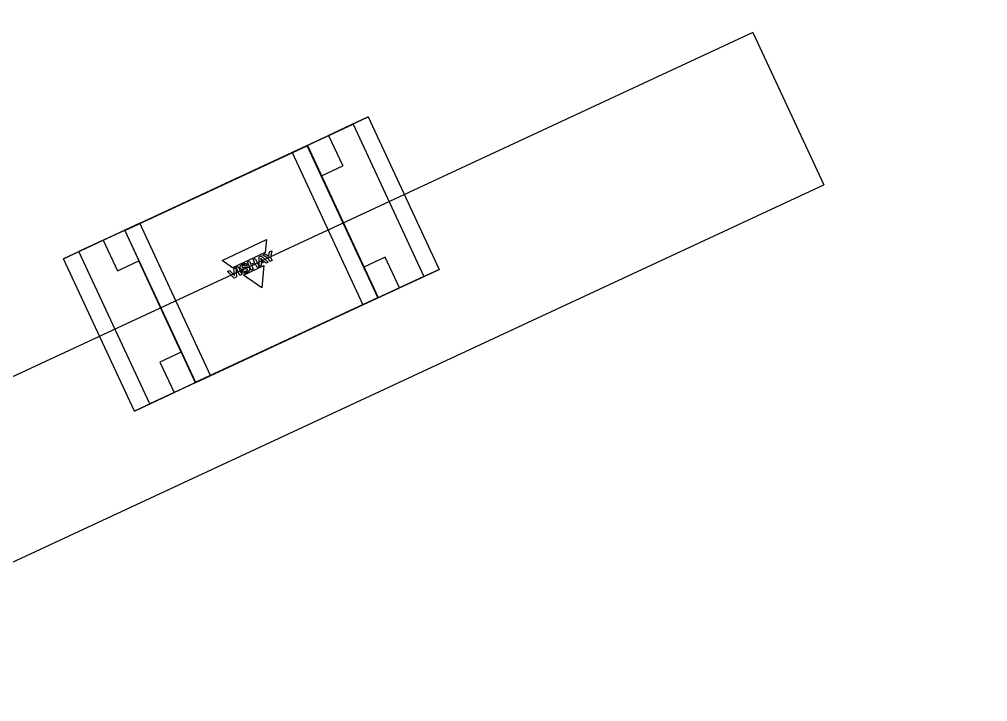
# Model space of a CAD drawing. Header units: millimetres. Extents: x 15 to 205, y 5 to 292.
# Drawn here: x 93.214 to 96.096, y 185.078 to 187.108 of the extents above; entities that cross this region are included whole.
import ezdxf

# ---------------------------------------------------------------- set-up
doc = ezdxf.new("R2010")
doc.units = ezdxf.units.MM

msp = doc.modelspace()

# ---------------------------------------------------------------- linework, layer by layer
at = {"color": 7, "linetype": 'Continuous', "lineweight": 25}
for p, q in [((95.3975, 187.0694), (70.0088, 175.2621)), ((95.3976, 187.0692), (95.6083, 186.6161)), ((94.0258, 186.7123), (94.2525, 186.8178)), ((94.2525, 186.8178), (94.1346, 186.7629)), ((94.2525, 186.8178), (94.4633, 186.3644)), ((93.3911, 186.4172), (94.2072, 186.7967)), ((94.2072, 186.7967), (94.0258, 186.7123)), ((94.1346, 186.7629), (94.2072, 186.7967)), ((94.2072, 186.7967), (94.418, 186.3433)), ((94.1346, 186.7629), (94.1768, 186.6723)), ((93.528, 186.4808), (94.0702, 186.733)), ((93.5284, 186.4799), (94.0707, 186.7321)), ((94.0702, 186.733), (94.0707, 186.7321)), ((94.0707, 186.7321), (94.0702, 186.733)), ((94.0716, 186.7325), (94.0707, 186.7321)), ((94.0707, 186.7321), (94.0716, 186.7325)), ((94.2807, 186.2805), (94.0707, 186.7321)), ((94.0716, 186.7325), (94.2816, 186.281)), ((94.0258, 186.7123), (94.2367, 186.259)), ((94.1133, 186.6427), (94.1768, 186.6723)), ((94.1133, 186.6427), (94.2398, 186.3707)), ((70.2196, 174.8087), (95.6083, 186.616)), ((93.5724, 186.5015), (93.3458, 186.3961)), ((93.3911, 186.4172), (93.5724, 186.5015)), ((93.7833, 186.0481), (93.5724, 186.5015)), ((93.5284, 186.4799), (93.5275, 186.4795)), ((93.5275, 186.4795), (93.5284, 186.4799)), ((93.5275, 186.4795), (93.7375, 186.0279)), ((93.5284, 186.4799), (93.528, 186.4808)), ((93.528, 186.4808), (93.5284, 186.4799)), ((93.5284, 186.4799), (93.7384, 186.0284)), ((93.3458, 186.3961), (93.4636, 186.4509)), ((93.4636, 186.4509), (93.3911, 186.4172)), ((93.4636, 186.4509), (93.5058, 186.3602)), ((93.8172, 186.3911), (93.9498, 186.4528)), ((93.9498, 186.4528), (93.946, 186.4145)), ((93.6019, 185.9638), (93.3911, 186.4172)), ((93.946, 186.4145), (93.8487, 186.3693)), ((93.9274, 186.4017), (93.9336, 186.4045)), ((93.928, 186.373), (93.9274, 186.4017)), ((93.9336, 186.4045), (93.955, 186.3855)), ((93.9388, 186.407), (93.9456, 186.4101)), ((93.9557, 186.3971), (93.9388, 186.407)), ((93.9456, 186.4101), (93.9564, 186.4037)), ((93.9564, 186.4037), (93.9585, 186.4161)), ((93.9585, 186.4161), (93.9652, 186.4192)), ((93.9652, 186.4192), (93.9618, 186.3998)), ((93.9618, 186.3998), (93.9661, 186.3907)), ((94.3033, 186.4002), (94.2398, 186.3707)), ((94.3455, 186.3096), (94.3033, 186.4002)), ((93.5566, 185.9427), (93.3458, 186.3961)), ((93.5058, 186.3602), (93.5693, 186.3897)), ((93.6958, 186.1177), (93.5693, 186.3897)), ((93.8487, 186.3693), (93.8172, 186.3911)), ((93.8523, 186.3667), (93.8585, 186.3696)), ((93.8585, 186.3696), (93.8605, 186.3416)), ((93.8595, 186.3701), (93.8656, 186.3729)), ((93.8706, 186.3463), (93.8595, 186.3701)), ((93.8656, 186.3729), (93.8766, 186.3491)), ((93.8812, 186.347), (93.9421, 186.3754)), ((93.8933, 186.3772), (93.8875, 186.3744)), ((93.8931, 186.3857), (93.8992, 186.3885)), ((93.9042, 186.3619), (93.8931, 186.3857)), ((93.8992, 186.3885), (93.9034, 186.3794)), ((93.9034, 186.3794), (93.9145, 186.3846)), ((93.9166, 186.3802), (93.9055, 186.375)), ((93.9055, 186.375), (93.9102, 186.3647)), ((93.9103, 186.3937), (93.9163, 186.3965)), ((93.9145, 186.3846), (93.9103, 186.3937)), ((93.9163, 186.3965), (93.9274, 186.3727)), ((93.9214, 186.3699), (93.9166, 186.3802)), ((93.9274, 186.3727), (93.9214, 186.3699)), ((93.9342, 186.3758), (93.928, 186.373)), ((93.9331, 186.3972), (93.9336, 186.3868)), ((93.9332, 186.3972), (93.9331, 186.3972)), ((93.9408, 186.3901), (93.9332, 186.3972)), ((93.9336, 186.3868), (93.9408, 186.3901)), ((93.9441, 186.3869), (93.9339, 186.3821)), ((93.9339, 186.3821), (93.9342, 186.3758)), ((93.9421, 186.3754), (93.9354, 186.3094)), ((93.9487, 186.3826), (93.9441, 186.3869)), ((93.955, 186.3855), (93.9487, 186.3826)), ((93.96, 186.3879), (93.9557, 186.3971)), ((93.9661, 186.3907), (93.96, 186.3879)), ((94.418, 186.3433), (93.6019, 185.9638)), ((93.8336, 186.358), (93.8399, 186.3609)), ((93.8537, 186.3384), (93.8336, 186.358)), ((93.8399, 186.3609), (93.8538, 186.3471)), ((93.8539, 186.3471), (93.8523, 186.3667)), ((93.8605, 186.3416), (93.8537, 186.3384)), ((93.8538, 186.3471), (93.8539, 186.3471)), ((93.8766, 186.3491), (93.8706, 186.3463)), ((93.8752, 186.358), (93.8811, 186.3607)), ((93.9354, 186.3094), (93.8812, 186.347)), ((93.9102, 186.3647), (93.9042, 186.3619)), ((94.2367, 186.259), (94.4633, 186.3644)), ((94.418, 186.3433), (94.2367, 186.259)), ((94.4633, 186.3644), (94.3455, 186.3096)), ((94.3455, 186.3096), (94.418, 186.3433)), ((93.7384, 186.0284), (94.2807, 186.2805)), ((93.7389, 186.0275), (94.2811, 186.2796)), ((94.2807, 186.2805), (94.2816, 186.281)), ((94.2816, 186.281), (94.2807, 186.2805)), ((94.2811, 186.2796), (94.2807, 186.2805)), ((94.2807, 186.2805), (94.2811, 186.2796)), ((93.6958, 186.1177), (93.6323, 186.0882)), ((93.6323, 186.0882), (93.6745, 185.9975)), ((93.7833, 186.0481), (93.5566, 185.9427)), ((93.6019, 185.9638), (93.7833, 186.0481)), ((93.7375, 186.0279), (93.7384, 186.0284)), ((93.7384, 186.0284), (93.7375, 186.0279)), ((93.7384, 186.0284), (93.7389, 186.0275)), ((93.7389, 186.0275), (93.7384, 186.0284)), ((93.5566, 185.9427), (93.6745, 185.9975)), ((93.6745, 185.9975), (93.6019, 185.9638))]:
    msp.add_line(p, q, dxfattribs=at)
for centre, start, end in [((94.0707, 186.7321), 24.9412, 114.9412), ((94.0707, 186.7321), 24.9412, 114.9412), ((93.5284, 186.4799), 114.9412, 204.9412), ((93.5284, 186.4799), 114.9412, 204.9412), ((94.2807, 186.2805), 294.9412, 24.9412), ((94.2807, 186.2805), 294.9412, 24.9412), ((93.7384, 186.0284), 204.9412, 294.9412), ((93.7384, 186.0284), 204.9412, 294.9412)]:
    msp.add_arc(centre, 0.001, start, end, dxfattribs=at)
for points, knots in [([(126.2342, 206.1335), (123.4476, 204.8375), (117.9458, 202.2789), (109.6769, 198.4331), (100.006, 193.9358), (88.8841, 188.7635), (80.5296, 184.8781), (76.3635, 182.9406)], [0, 0, 0, 0, 0.167631, 0.330958, 0.497429, 0.749386, 1, 1, 1, 1]), ([(81.4237, 172.0597), (85.5898, 173.9972), (93.9444, 177.8825), (104.3834, 182.7373), (112.6928, 186.6018), (118.8656, 189.4724), (125.0502, 192.3485), (129.1982, 194.2776), (131.2945, 195.2525)], [0, 0, 0, 0, 0.250614, 0.502571, 0.627963, 0.750476, 0.873897, 1, 1, 1, 1]), ([(80.4357, 181.6644), (81.3873, 182.107), (84.2425, 183.4348), (89.0018, 185.6481), (93.7653, 187.8635), (97.5776, 189.6364), (100.9629, 191.2108), (104.1315, 192.6844), (107.092, 194.0612), (108.5717, 194.7493), (109.3115, 195.0933)], [0, 0, 0, 0, 0.098942, 0.296859, 0.494758, 0.593727, 0.692693, 0.846267, 0.923131, 1, 1, 1, 1]), ([(109.3115, 195.0933), (108.8357, 194.8721), (107.8842, 194.4296), (105.9777, 193.5429), (103.5944, 192.4346), (99.7824, 190.6618), (94.8726, 188.3784), (88.8635, 185.5838), (84.7588, 183.6749), (82.7064, 182.7204)], [0, 0, 0, 0, 0.053733, 0.107475, 0.214909, 0.322348, 0.537149, 0.768574, 1, 1, 1, 1]), ([(83.0718, 175.9962), (84.0234, 176.4387), (86.8786, 177.7665), (91.6379, 179.9799), (96.4014, 182.1952), (100.2137, 183.9682), (103.599, 185.5425), (106.7676, 187.0161), (109.7281, 188.3929), (111.2077, 189.081), (111.9476, 189.4251)], [0, 0, 0, 0, 0.098942, 0.296859, 0.494758, 0.593727, 0.692693, 0.846267, 0.923131, 1, 1, 1, 1]), ([(111.9476, 189.4251), (111.4718, 189.2039), (110.5202, 188.7613), (108.6138, 187.8747), (106.2305, 186.7663), (101.3182, 184.4818), (94.3569, 181.2444), (88.3473, 178.4496), (85.3425, 177.0522)], [0, 0, 0, 0, 0.053733, 0.107475, 0.214909, 0.322348, 0.661173, 1, 1, 1, 1]), ([(93.8718, 186.3677), (93.8717, 186.3681), (93.8713, 186.3689), (93.8712, 186.3701), (93.8712, 186.3713), (93.8715, 186.3725), (93.8719, 186.3736), (93.8727, 186.3749), (93.8738, 186.3762), (93.8752, 186.3776), (93.8769, 186.3788), (93.8781, 186.3794), (93.8788, 186.3797)], [0, 0, 0, 0, 0.083836, 0.162978, 0.240017, 0.317025, 0.395442, 0.476081, 0.601648, 0.73219, 0.86583, 1, 1, 1, 1]), ([(93.8718, 186.3677), (93.8717, 186.3681), (93.8713, 186.3689), (93.8712, 186.3701), (93.8712, 186.3713), (93.8715, 186.3725), (93.8719, 186.3736), (93.8727, 186.3749), (93.8738, 186.3762), (93.8752, 186.3776), (93.8769, 186.3788), (93.8781, 186.3794), (93.8788, 186.3797)], [0, 0, 0, 0, 0.083836, 0.162978, 0.240017, 0.317025, 0.395442, 0.476081, 0.601648, 0.73219, 0.86583, 1, 1, 1, 1]), ([(93.8804, 186.3755), (93.8801, 186.3754), (93.8794, 186.375), (93.8786, 186.3744), (93.8779, 186.3737), (93.8775, 186.373), (93.8772, 186.3723), (93.8772, 186.3716), (93.8774, 186.3711), (93.8775, 186.3709)], [0, 0, 0, 0, 0.1772, 0.35411, 0.523148, 0.642763, 0.757731, 0.873619, 1, 1, 1, 1]), ([(93.8804, 186.3755), (93.8801, 186.3754), (93.8794, 186.375), (93.8786, 186.3744), (93.8779, 186.3737), (93.8775, 186.373), (93.8772, 186.3723), (93.8772, 186.3716), (93.8774, 186.3711), (93.8775, 186.3709)], [0, 0, 0, 0, 0.1772, 0.35411, 0.523148, 0.642763, 0.757731, 0.873619, 1, 1, 1, 1]), ([(93.8775, 186.3709), (93.8776, 186.3707), (93.8778, 186.3703), (93.8783, 186.3699), (93.879, 186.3697), (93.8799, 186.3697), (93.8809, 186.3698), (93.8821, 186.37), (93.8836, 186.3703), (93.8854, 186.3707), (93.8867, 186.3709), (93.8874, 186.3711)], [0, 0, 0, 0, 0.0653, 0.123822, 0.189595, 0.276318, 0.367489, 0.482194, 0.623775, 0.795361, 1, 1, 1, 1]), ([(93.8775, 186.3709), (93.8776, 186.3707), (93.8778, 186.3703), (93.8783, 186.3699), (93.879, 186.3697), (93.8799, 186.3697), (93.8809, 186.3698), (93.8821, 186.37), (93.8836, 186.3703), (93.8854, 186.3707), (93.8867, 186.3709), (93.8874, 186.3711)], [0, 0, 0, 0, 0.0653002, 0.1238217, 0.189595, 0.2763177, 0.3674886, 0.4821944, 0.6237749, 0.7953605, 1, 1, 1, 1]), ([(93.8788, 186.3797), (93.8793, 186.38), (93.8805, 186.3805), (93.8822, 186.381), (93.8839, 186.3814), (93.8856, 186.3816), (93.8871, 186.3816), (93.8885, 186.3813), (93.8897, 186.3809), (93.8908, 186.3803), (93.8918, 186.3795), (93.8927, 186.3784), (93.8931, 186.3776), (93.8933, 186.3772)], [0, 0, 0, 0, 0.113094, 0.22318, 0.329301, 0.430844, 0.5277, 0.605285, 0.680912, 0.75601, 0.832566, 0.913011, 1, 1, 1, 1]), ([(93.8788, 186.3797), (93.8793, 186.38), (93.8805, 186.3805), (93.8822, 186.381), (93.8839, 186.3814), (93.8856, 186.3816), (93.8871, 186.3816), (93.8885, 186.3813), (93.8897, 186.3809), (93.8908, 186.3803), (93.8918, 186.3795), (93.8927, 186.3784), (93.8931, 186.3776), (93.8933, 186.3772)], [0, 0, 0, 0, 0.113094, 0.22318, 0.329301, 0.430844, 0.5277, 0.605285, 0.680912, 0.75601, 0.832566, 0.913011, 1, 1, 1, 1]), ([(93.8875, 186.3744), (93.8873, 186.3748), (93.8869, 186.3754), (93.886, 186.3761), (93.885, 186.3765), (93.8839, 186.3766), (93.8828, 186.3764), (93.8816, 186.3761), (93.8808, 186.3757), (93.8804, 186.3755)], [0, 0, 0, 0, 0.150428, 0.281144, 0.404859, 0.531995, 0.675436, 0.831692, 1, 1, 1, 1]), ([(93.8875, 186.3744), (93.8873, 186.3748), (93.8869, 186.3754), (93.886, 186.3761), (93.885, 186.3765), (93.8839, 186.3766), (93.8828, 186.3764), (93.8816, 186.3761), (93.8808, 186.3757), (93.8804, 186.3755)], [0, 0, 0, 0, 0.150428, 0.281144, 0.404859, 0.531995, 0.675436, 0.831692, 1, 1, 1, 1]), ([(93.8874, 186.3711), (93.8876, 186.3712), (93.8882, 186.3713), (93.8892, 186.3715), (93.8903, 186.3717), (93.8916, 186.3718), (93.8929, 186.3718), (93.8941, 186.3716), (93.8952, 186.3713), (93.8962, 186.3708), (93.8972, 186.3701), (93.8981, 186.3692), (93.8985, 186.3684), (93.8987, 186.368)], [0, 0, 0, 0, 0.06237, 0.141521, 0.232871, 0.332215, 0.435973, 0.523929, 0.612451, 0.701905, 0.793998, 0.891899, 1, 1, 1, 1]), ([(93.8874, 186.3711), (93.8876, 186.3712), (93.8882, 186.3713), (93.8892, 186.3715), (93.8903, 186.3717), (93.8916, 186.3718), (93.8929, 186.3718), (93.8941, 186.3716), (93.8952, 186.3713), (93.8962, 186.3708), (93.8972, 186.3701), (93.8981, 186.3692), (93.8985, 186.3684), (93.8987, 186.368)], [0, 0, 0, 0, 0.06237, 0.141521, 0.232871, 0.332215, 0.435973, 0.523929, 0.612451, 0.701905, 0.793998, 0.891899, 1, 1, 1, 1]), ([(93.8832, 186.3648), (93.8825, 186.3646), (93.8813, 186.3644), (93.8794, 186.3641), (93.8776, 186.3641), (93.8761, 186.3643), (93.8749, 186.3646), (93.8739, 186.3651), (93.8731, 186.3658), (93.8724, 186.3667), (93.872, 186.3674), (93.8718, 186.3677)], [0, 0, 0, 0, 0.151123, 0.299162, 0.440716, 0.574416, 0.655344, 0.735536, 0.817472, 0.904404, 1, 1, 1, 1]), ([(93.8832, 186.3648), (93.8825, 186.3646), (93.8813, 186.3644), (93.8794, 186.3641), (93.8776, 186.3641), (93.8761, 186.3643), (93.8749, 186.3646), (93.8739, 186.3651), (93.8731, 186.3658), (93.8724, 186.3667), (93.872, 186.3674), (93.8718, 186.3677)], [0, 0, 0, 0, 0.151123, 0.299162, 0.440716, 0.574416, 0.655344, 0.735536, 0.817472, 0.904404, 1, 1, 1, 1]), ([(93.8909, 186.355), (93.8902, 186.3547), (93.889, 186.3542), (93.8872, 186.3536), (93.8853, 186.3533), (93.8835, 186.3531), (93.8819, 186.3532), (93.8804, 186.3535), (93.8791, 186.354), (93.8779, 186.3546), (93.8768, 186.3555), (93.8759, 186.3567), (93.8754, 186.3576), (93.8752, 186.358)], [0, 0, 0, 0, 0.111674, 0.220816, 0.326505, 0.428114, 0.525478, 0.603732, 0.680129, 0.755942, 0.832975, 0.913485, 1, 1, 1, 1]), ([(93.8909, 186.355), (93.8902, 186.3547), (93.889, 186.3542), (93.8872, 186.3536), (93.8853, 186.3533), (93.8835, 186.3531), (93.8819, 186.3532), (93.8804, 186.3535), (93.8791, 186.354), (93.8779, 186.3546), (93.8768, 186.3555), (93.8759, 186.3567), (93.8754, 186.3576), (93.8752, 186.358)], [0, 0, 0, 0, 0.111674, 0.220816, 0.326505, 0.428114, 0.525478, 0.603732, 0.680129, 0.755942, 0.832975, 0.913485, 1, 1, 1, 1]), ([(93.8811, 186.3607), (93.8812, 186.3604), (93.8816, 186.3598), (93.8823, 186.3591), (93.8831, 186.3586), (93.884, 186.3583), (93.8851, 186.3581), (93.8864, 186.3582), (93.8878, 186.3586), (93.8887, 186.359), (93.8892, 186.3592)], [0, 0, 0, 0, 0.118003, 0.224829, 0.32648, 0.428067, 0.533159, 0.679024, 0.835133, 1, 1, 1, 1]), ([(93.8811, 186.3607), (93.8812, 186.3604), (93.8816, 186.3598), (93.8823, 186.3591), (93.8831, 186.3586), (93.884, 186.3583), (93.8851, 186.3581), (93.8864, 186.3582), (93.8878, 186.3586), (93.8887, 186.359), (93.8892, 186.3592)], [0, 0, 0, 0, 0.118003, 0.224829, 0.32648, 0.428067, 0.533159, 0.679024, 0.835133, 1, 1, 1, 1]), ([(93.8932, 186.3646), (93.8931, 186.3648), (93.8928, 186.3652), (93.8923, 186.3656), (93.8916, 186.366), (93.8906, 186.3661), (93.8893, 186.366), (93.8879, 186.3658), (93.8864, 186.3655), (93.8848, 186.3651), (93.8837, 186.3649), (93.8832, 186.3648)], [0, 0, 0, 0, 0.0625948, 0.1218335, 0.1829119, 0.2849089, 0.4032069, 0.5372281, 0.6840403, 0.8397192, 1, 1, 1, 1]), ([(93.8932, 186.3646), (93.8931, 186.3648), (93.8928, 186.3652), (93.8923, 186.3656), (93.8916, 186.366), (93.8906, 186.3661), (93.8893, 186.366), (93.8879, 186.3658), (93.8864, 186.3655), (93.8848, 186.3651), (93.8837, 186.3649), (93.8832, 186.3648)], [0, 0, 0, 0, 0.062595, 0.121834, 0.182912, 0.284909, 0.403207, 0.537228, 0.68404, 0.839719, 1, 1, 1, 1]), ([(93.8892, 186.3592), (93.8896, 186.3594), (93.8903, 186.3597), (93.8914, 186.3605), (93.8923, 186.3612), (93.893, 186.3621), (93.8934, 186.3629), (93.8935, 186.3638), (93.8933, 186.3643), (93.8932, 186.3646)], [0, 0, 0, 0, 0.167122, 0.345632, 0.521423, 0.645574, 0.762147, 0.876211, 1, 1, 1, 1]), ([(93.8892, 186.3592), (93.8896, 186.3594), (93.8903, 186.3597), (93.8914, 186.3605), (93.8923, 186.3612), (93.893, 186.3621), (93.8934, 186.3629), (93.8935, 186.3638), (93.8933, 186.3643), (93.8932, 186.3646)], [0, 0, 0, 0, 0.167122, 0.345632, 0.521423, 0.645574, 0.762147, 0.876211, 1, 1, 1, 1]), ([(93.8987, 186.368), (93.8989, 186.3675), (93.8993, 186.3665), (93.8995, 186.3649), (93.8993, 186.3634), (93.8988, 186.3618), (93.8979, 186.3603), (93.8966, 186.3588), (93.895, 186.3574), (93.8931, 186.3561), (93.8916, 186.3554), (93.8909, 186.355)], [0, 0, 0, 0, 0.093231, 0.18407, 0.275846, 0.371929, 0.475443, 0.586964, 0.710412, 0.847584, 1, 1, 1, 1]), ([(93.8987, 186.368), (93.8989, 186.3675), (93.8993, 186.3665), (93.8995, 186.3649), (93.8993, 186.3634), (93.8988, 186.3618), (93.8979, 186.3603), (93.8966, 186.3588), (93.895, 186.3574), (93.8931, 186.3561), (93.8916, 186.3554), (93.8909, 186.355)], [0, 0, 0, 0, 0.093231, 0.18407, 0.275846, 0.371929, 0.475443, 0.586964, 0.710412, 0.847584, 1, 1, 1, 1])]:
    msp.add_open_spline(points, degree=3, knots=knots, dxfattribs=at)

doc.saveas('drawing.dxf')
